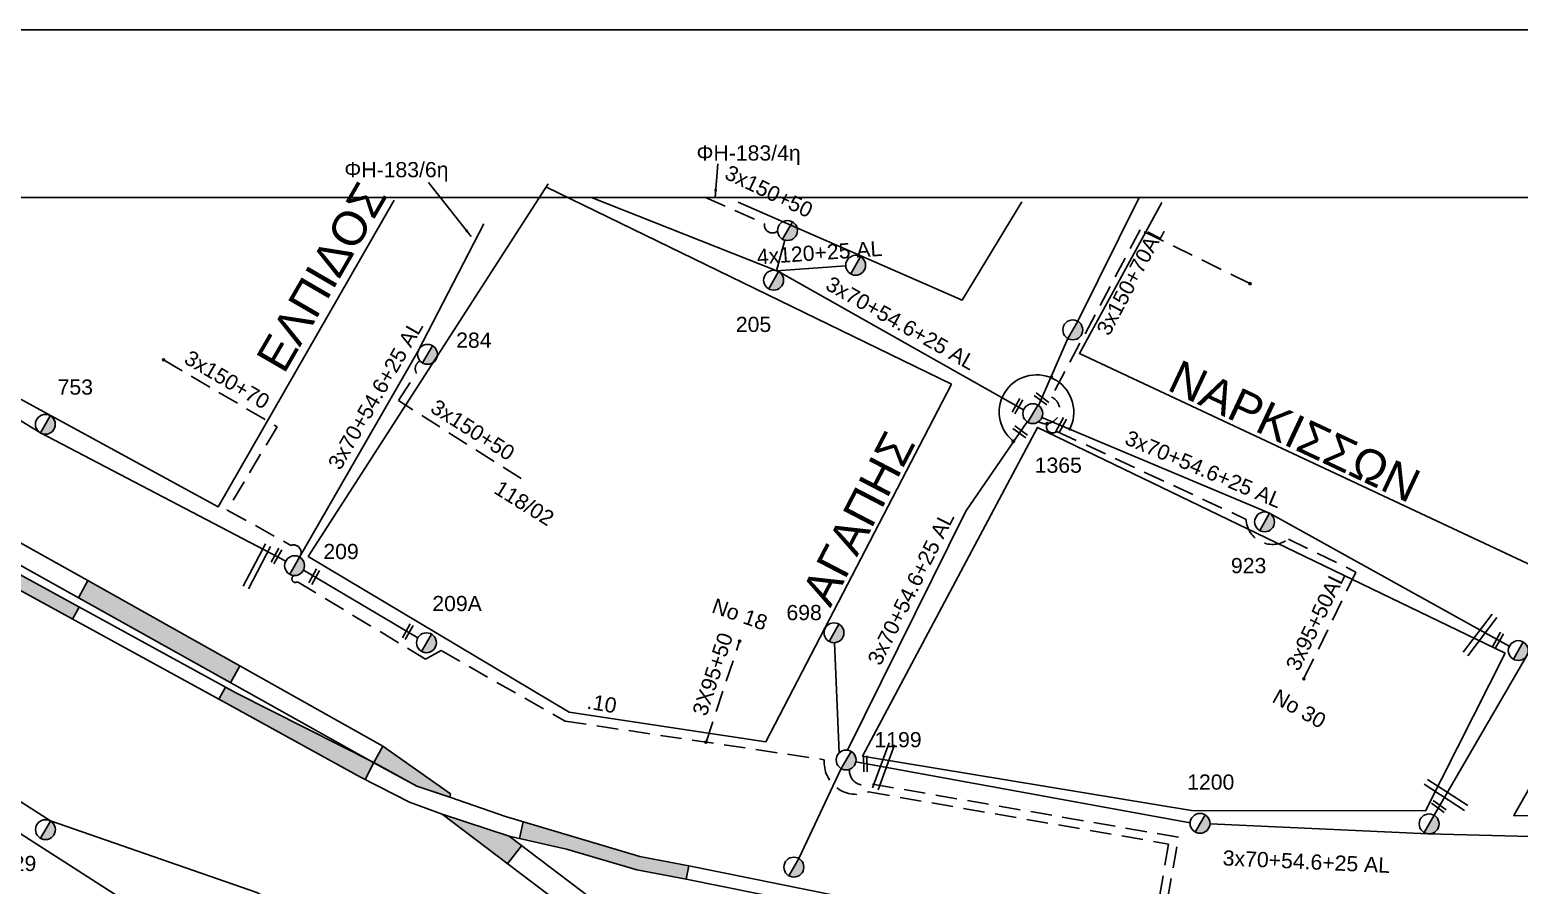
# Model space of a CAD drawing. Header units: millimetres. Extents: x 7477 to 9676, y 1828 to 2857.
# Drawn here: x 8505.6 to 8682.2, y 2754.1 to 2855.5 of the extents above; entities that cross this region are included whole.
import ezdxf
from ezdxf.enums import TextEntityAlignment as Align

# ---------------------------------------------------------------- set-up
doc = ezdxf.new("R2010")
doc.units = ezdxf.units.MM
doc.linetypes.add('DASHED', pattern=[19.05, 12.7, -6.35])
for name, color, linetype, lineweight in [('.10', 7, 'Continuous', 30), ('3x150+50', 7, 'Continuous', 30), ('3x150+50 XLPE', 7, 'SYN_LINE', 30), ('3x150+70', 7, 'Continuous', 30), ('3x150+70AL', 7, 'DASHED', 30), ('3x70+54.6+25 AL', 7, 'SYN_LINE', 30), ('3X95+50', 7, 'Continuous', 30), ('3x95+50AL', 7, 'Continuous', 30), ('4x120+25 AL', 7, 'SYN_LINE', 30), ('4x50+16', 7, 'Continuous', 30), ('4x50+16_5', 7, 'Continuous', 30), ('text διευθύνσεων', 250, 'Continuous', 30), ('Υπόβαθρο ΔΕΗ', 7, 'Continuous', 30)]:
    doc.layers.add(name, color=color, linetype=linetype, lineweight=lineweight)
for name, color, linetype in [('TEXT ΚΑΛΩΔΙΩΝ', 7, 'Continuous'), ('Άγνωστα', 7, 'Continuous'), ('ΑΓΝΩΣΤΟ ΕΝΑΕΡΙΟ ΚΑΛΩΔΙΟ', 7, 'Continuous'), ('Επιγραφές - Σχήματα', 7, 'Continuous'), ('Μηχανική τομή', 7, 'Continuous'), ('Στύλος ΦΜ', 7, 'Continuous'), ('Στύλος ΦΜ @ 1', 7, 'Continuous'), ('Συνδέσεις', 7, 'Continuous'), ('Τομή', 7, 'Continuous')]:
    doc.layers.add(name, color=color, linetype=linetype)
doc.styles.add('arial', font='ARIAL.TTF')
doc.styles.get("Standard").update_dxf_attribs({"font": 'ARIAL.TTF'})
doc.linetypes.add('SYN_LINE', pattern='A,0.5,-0.0001,["/\\/\\/\\/",Standard,S=0.1,R=0,X=0,Y=-0.05],-0.25', length=0.7501)
doc.dimstyles.new('ISO-25', dxfattribs={"dimtxt": 2.5, "dimasz": 2.5, "dimexe": 1.25, "dimexo": 0.625, "dimtad": 1, "dimtxsty": 'Standard', "dimcen": 2.5, "dimadec": 0, "dimazin": 0, "dimtfac": 1, "dimtmove": 0, "dimatfit": 3, "dimfxl": 1, "dimarcsym": 0})

# ---------------------------------------------------------------- blocks, each defined once
blk = doc.blocks.new('ΥΠΑΡΧΩΝ ΤΣΙΜΕΝΤΕΝΙΟΣ ΣΤΥΛΟΣ')
at = {"layer": 'Στύλος ΦΜ'}
blk.add_hatch(color=7, dxfattribs=at).paths.add_polyline_path([(-1.29, -2.28, 0.574793), (2.62, 0, 0.268822), (1.3, 2.27)])
at = {"layer": 'Στύλος ΦΜ', "color": 7}
blk.add_line((-1.29, -2.28), (1.3, 2.27), dxfattribs=at)
blk.add_circle((0, 0), 2.62, dxfattribs=at)
at = {"layer": 'Στύλος ΦΜ', "flags": 4}
for tag, p in [('ΑΡΙΘΜΟΣ', (-4.68, 8.05)), ('ΤΥΠΟΣ', (-4.91, 3.03))]:
    blk.add_attdef(tag, p, '', height=4, dxfattribs=at)
blk = doc.blocks.new('ΜΗΧΑΝΙΚΗ ΤΟΜΗ')
at = {"layer": 'Μηχανική τομή', "ltscale": 40}
for p, q in [((-1.89, 0.78), (5.69, 0.78)), ((-1.89, -0.77), (5.69, -0.77))]:
    blk.add_line(p, q, dxfattribs=at)
blk = doc.blocks.new('ΤΟΜΗ')
at = {"layer": 'Τομή', "ltscale": 40}
for p, q in [((-5.68, 0), (17.06, 0)), ((-5.68, -2.77), (17.06, -2.77))]:
    blk.add_line(p, q, dxfattribs=at)
blk = doc.blocks.new('_ΣΥΝΔΕΣΗ')
at = {"layer": 'Συνδέσεις', "linetype": 'SYN_LINE', "ltscale": 40}
blk.add_hatch(color=256, dxfattribs=at).paths.add_polyline_path([(0.5, -0.01, 1), (-0.5, -0.01, 1)])
at = {"layer": 'Συνδέσεις'}
blk.add_circle((0, -0.01), 0.5, dxfattribs=at)

msp = doc.modelspace()

# ---------------------------------------------------------------- hatches: boundary and pattern name
at = {"layer": 'Υπόβαθρο ΔΕΗ', "lineweight": -3}
h = msp.add_hatch(color=256, dxfattribs=at)
h.paths.add_polyline_path([(8494.8, 2796.18), (8493.83, 2796.71), (8493.05, 2795.29), (8494.02, 2794.76), (8510.7, 2785.64), (8511.48, 2787.06)])
h.paths.add_polyline_path([(8530.12, 2776.87), (8528.82, 2777.58), (8528.04, 2776.16), (8529.36, 2775.43), (8544.84, 2766.9), (8545.38, 2766.63), (8546.4, 2768.65)])
h.paths.add_polyline_path([(8569.72, 2759.95), (8564.14, 2761.61), (8563.7, 2759.62), (8569.26, 2758.39), (8577.59, 2755.91), (8583.46, 2754.81), (8583.76, 2756.41), (8577.97, 2757.49)])
h.paths.add_polyline_path([(8604.67, 2752.18), (8603.52, 2752.41), (8603.2, 2750.82), (8604.39, 2750.58), (8621.16, 2748.12), (8623.18, 2747.89), (8623.36, 2749.5), (8621.37, 2749.73)])
h.paths.add_polyline_path([(8662.38, 2744.58), (8662.47, 2746.2), (8642.84, 2747.29), (8642.66, 2745.68), (8642.7, 2745.68)])
h.paths.add_polyline_path([(8681.93, 2745.68), (8681.92, 2744.06), (8701.49, 2743.93), (8701.5, 2745.55)])
h.paths.add_polyline_path([(8721.38, 2745.46), (8721.37, 2743.83), (8741.15, 2743.78), (8741.16, 2745.41)])
h.paths.add_polyline_path([(8781.03, 2743.6), (8781.03, 2745.22), (8761.29, 2745.32), (8761.28, 2743.7)])
h.paths.add_polyline_path([(8820.66, 2743.56), (8820.66, 2745.19), (8800.8, 2745.2), (8800.8, 2743.58)])
h.paths.add_polyline_path([(8839.92, 2745.17), (8839.92, 2743.55), (8859.73, 2743.54), (8859.73, 2745.16)])
for points in [[(8512.52, 2790.22), (8511.38, 2788.18), (8529.42, 2778.11), (8530.53, 2780.11)], [(8547.48, 2770.6), (8546.4, 2768.65), (8546.87, 2768.39), (8551.52, 2765.85), (8555.43, 2764.53), (8555.5, 2764.92)], [(8562.26, 2756.65), (8563.94, 2758.78), (8562.45, 2759.9), (8554.51, 2762.52)]]:
    msp.add_hatch(color=256, dxfattribs=at).paths.add_polyline_path(points)

# ---------------------------------------------------------------- linework, layer by layer
at = {"layer": '.10', "color": 133, "linetype": 'DASHED', "lineweight": -3, "ltscale": 0.2}
msp.add_lwpolyline([(8537.18, 2790.83, 1.514547), (8537.38, 2790.09), (8552.54, 2780.9), (8554.39, 2781.92), (8569.1, 2773.55), (8599.83, 2768.98, 0.559779), (8605.07, 2765.16), (8640.66, 2758.97), (8637.62, 2741.49), (8631.17, 2730.4), (8676.69, 2701.59), (8680.83, 2708.24)], format="xyb", dxfattribs=at)
at = {"layer": '3x150+50', "color": 6, "linetype": 'DASHED', "lineweight": -3, "ltscale": 0.2}
msp.add_lwpolyline([(8585.75, 2835.63), (8592.74, 2832.54, 0.710621), (8594.3, 2831.68, -62.843228)], format="xyb", dxfattribs=at)
at = {"layer": '3x150+50', "color": 62, "linetype": 'DASHED', "lineweight": -3, "ltscale": 0.2}
msp.add_lwpolyline([(8563.89, 2802.31), (8549.34, 2811.56), (8551.47, 2814.85, -0.44557), (8551.91, 2816.26, 36.2098)], format="xyb", dxfattribs=at)
at = {"layer": '3x150+50 XLPE', "color": 1, "linetype": 'DASHED', "lineweight": -3, "ltscale": 0.2}
msp.add_lwpolyline([(8679.86, 2708.84), (8676.71, 2703.77), (8632.75, 2731.12), (8638.57, 2741.15), (8641.82, 2759.78), (8605.24, 2766.15, -0.595948), (8602.83, 2767.85, 0.026231)], format="xyb", dxfattribs=at)
at = {"layer": '3x150+70', "color": 133, "linetype": 'DASHED', "lineweight": -3, "ltscale": 0.2}
msp.add_lwpolyline([(8521.49, 2816.4), (8534.94, 2808.47), (8529.04, 2798.58), (8536.59, 2794.4, -0.742873), (8537.61, 2793.01, -5.65496)], format="xyb", dxfattribs=at)
at = {"layer": '3x150+70AL', "color": 6, "linetype": 'DASHED', "lineweight": -3, "ltscale": 0.2}
msp.add_lwpolyline([(8650.31, 2825.44), (8637.29, 2831.83), (8626.77, 2811.99, -1.061657), (8625.23, 2809.06, 6482.471879)], format="xyb", dxfattribs=at)
at = {"layer": '3x70+54.6+25 AL', "color": 6, "linetype": 'SYN_LINE', "lineweight": -3, "ltscale": 15}
msp.add_lwpolyline([(8623.47, 2810.48), (8594.41, 2826.86), (8572.21, 2835.63)], dxfattribs=at)
at = {"layer": '3x70+54.6+25 AL', "color": 62, "linetype": 'SYN_LINE', "lineweight": -3, "ltscale": 15}
msp.add_lwpolyline([(8537.61, 2793.01), (8551.65, 2817.39), (8559.47, 2832.54)], dxfattribs=at)
at = {"layer": '3x70+54.6+25 AL', "color": 6, "linetype": 'SYN_LINE', "lineweight": -3, "ltscale": 5}
msp.add_lwpolyline([(8594.17, 2826.97), (8595.16, 2830.6)], dxfattribs=at)
at = {"layer": '3x70+54.6+25 AL', "color": 1, "linetype": 'SYN_LINE', "lineweight": -3, "ltscale": 15}
for points in [[(8602.58, 2770.12), (8616.63, 2798.45), (8623.89, 2809.05)], [(8681.06, 2782.44), (8652.63, 2798.2), (8625.64, 2809.57)], [(8601.61, 2769.8), (8601.03, 2782.85)], [(8596.82, 2757.25), (8601.84, 2767.93)]]:
    msp.add_lwpolyline(points, dxfattribs=at)
at = {"layer": '3x70+54.6+25 AL', "color": 173, "linetype": 'SYN_LINE', "lineweight": -3, "ltscale": 15}
msp.add_lwpolyline([(8452.04, 2796.5), (8480.49, 2779.36), (8508.06, 2761.72), (8532.54, 2753.23), (8552.97, 2741.58), (8573.53, 2729.5), (8602.22, 2713.51), (8624.71, 2699.55), (8650.51, 2684.47), (8666.69, 2674.5), (8675.52, 2667.6)], dxfattribs=at)
at = {"layer": '3x70+54.6+25 AL', "color": 27, "linetype": 'SYN_LINE', "lineweight": -3, "ltscale": 15}
for points in [[(8643.21, 2761.49), (8603.58, 2768.74)], [(8712.2, 2759.26), (8685.07, 2759.85), (8671.44, 2760.2), (8645.57, 2761.38)]]:
    msp.add_lwpolyline(points, dxfattribs=at)
at = {"layer": '3X95+50', "color": 133, "linetype": 'DASHED', "lineweight": -3, "ltscale": 0.2}
msp.add_lwpolyline([(8585.81, 2771.07), (8589.79, 2783.04)], dxfattribs=at)
at = {"layer": '3x95+50AL', "color": 6, "linetype": 'DASHED', "lineweight": -3, "ltscale": 0.2}
msp.add_lwpolyline([(8626.25, 2808.83, 0.825962), (8627.41, 2807.91), (8649.85, 2797.48, 0.600954), (8654.86, 2795.14), (8662.87, 2791.23), (8656.7, 2778.58)], format="xyb", dxfattribs=at)
at = {"layer": '4x120+25 AL', "color": 6, "linetype": 'SYN_LINE', "lineweight": -3, "ltscale": 10}
msp.add_lwpolyline([(8594.17, 2826.97), (8602.37, 2827.53)], dxfattribs=at)
at = {"layer": '4x50+16', "color": 5, "lineweight": -3, "ltscale": 0.2}
msp.add_lwpolyline([(8672.13, 2762.39), (8683.09, 2781.26), (8699.4, 2814.47), (8709.09, 2836.66)], dxfattribs=at)
at = {"layer": '4x50+16_5', "color": 85, "lineweight": -3, "ltscale": 0.2}
msp.add_lwpolyline([(8457.76, 2835.03), (8482.93, 2822.32), (8506.89, 2807.73), (8535.98, 2792.54)], dxfattribs=at)
at = {"layer": '4x50+16_5', "color": 62, "lineweight": -3, "ltscale": 0.2}
msp.add_lwpolyline([(8538.07, 2791.45), (8551.64, 2783.45)], dxfattribs=at)
at = {"layer": 'Άγνωστα', "color": 7, "linetype": 'Continuous', "ltscale": 0.2}
msp.add_arc((8625, 2810.2), 4.42, 331.4064, 230.945, dxfattribs=at)
at = {"layer": 'ΑΓΝΩΣΤΟ ΕΝΑΕΡΙΟ ΚΑΛΩΔΙΟ', "color": 1, "lineweight": -3, "ltscale": 0.2}
for points in [[(8629.89, 2820.97), (8637.16, 2835.63)], [(8625.22, 2811), (8628.72, 2818.93)]]:
    msp.add_lwpolyline(points, dxfattribs=at)
at = {"layer": 'Επιγραφές - Σχήματα', "lineweight": -3}
msp.add_lwpolyline([(7476.75, 2855.51), (9675.5, 2855.53), (9675.51, 1836.39), (7476.75, 1836.37)], close=True, dxfattribs=at)
at = {"layer": 'Υπόβαθρο ΔΕΗ', "lineweight": -3}
for p, q in [((8567.09, 2837.26), (8538.64, 2793.09)), ((8614.93, 2813.52), (8566.88, 2836.88)), ((8592.9, 2771.09), (8614.93, 2813.52)), ((8538.64, 2793.09), (8569.56, 2774.6)), ((8569.56, 2774.6), (8592.9, 2771.09))]:
    msp.add_line(p, q, dxfattribs=at)
for points in [[(8707.64, 2836.86), (8685.07, 2791.37), (8630.08, 2817.14), (8639.86, 2835.06)], [(8548.84, 2835.32), (8527.96, 2798.97), (8462.58, 2834.57)], [(8589.61, 2835.09), (8616.17, 2823.46), (8623.25, 2835.14)], [(8425.18, 2833.22), (8458.88, 2814.12), (8494.02, 2794.76), (8529.36, 2775.43), (8544.84, 2766.9), (8550.64, 2763.94), (8554.51, 2762.52), (8562.45, 2759.9), (8569.26, 2758.39), (8577.59, 2755.91), (8583.45, 2754.82), (8604.39, 2750.58), (8621.16, 2748.12), (8642.7, 2745.68), (8670.45, 2744.13), (8712.98, 2743.86), (8746.01, 2743.77), (8783.29, 2743.59), (8891.61, 2743.51), (8973.75, 2743.5), (9216.61, 2741.76), (9325.77, 2740.31), (9501.22, 2738)], [(8428.9, 2832.98), (8459.67, 2815.54), (8494.8, 2796.18), (8530.12, 2776.87), (8546.4, 2768.65), (8551.52, 2765.85), (8555.43, 2764.53), (8562.01, 2762.24), (8569.72, 2759.95), (8577.97, 2757.49), (8583.76, 2756.41), (8604.67, 2752.18), (8621.37, 2749.73), (8642.84, 2747.29), (8670.5, 2745.75), (8712.99, 2745.48), (8746.02, 2745.39), (8783.29, 2745.21), (8891.61, 2745.14), (8973.76, 2745.13), (9216.62, 2743.38), (9472.85, 2740), (9501.24, 2739.62)], [(8431.15, 2832.97), (8532.87, 2776.18), (8546.87, 2768.39), (8551.52, 2765.85), (8555.43, 2764.53), (8555.5, 2764.92), (8547.48, 2770.6), (8512.52, 2790.22), (8460.94, 2819.02), (8434.61, 2833.7)], [(8442.9, 2684.86), (8473.52, 2669), (8461.8, 2648.32), (8457.94, 2647.86), (8440.27, 2661.12), (8398.55, 2689.5), (8437.51, 2765.79), (8451.23, 2794.37), (8518.83, 2751.03), (8491.32, 2701.41), (8459.17, 2719.32)], [(8512.52, 2790.22), (8511.38, 2788.18)], [(8511.48, 2787.06), (8510.7, 2785.64)], [(8530.53, 2780.11), (8529.42, 2778.11)], [(8528.82, 2777.58), (8528.04, 2776.16)], [(8547.48, 2770.6), (8546.4, 2768.65)], [(8546.4, 2768.65), (8545.38, 2766.63)], [(8554.51, 2762.52), (8571.65, 2749.55), (8585.44, 2739.46), (8623.06, 2715.96), (8686.92, 2677.56)], [(8554.51, 2762.52), (8562.45, 2759.9)], [(8564.14, 2761.61), (8563.7, 2759.62)], [(8562.26, 2756.65), (8563.94, 2758.78)], [(8562.45, 2759.9), (8573.26, 2751.72), (8586.95, 2741.7), (8624.47, 2718.27), (8688.32, 2679.88)], [(8583.76, 2756.41), (8583.46, 2754.81)]]:
    msp.add_lwpolyline(points, dxfattribs=at)
for points in [[(7515.98, 2835.63), (9502.35, 2835.63), (9502.35, 1846.95), (7515.98, 1846.95)], [(8680.57, 2781.61), (8625.13, 2808.39), (8604.38, 2769.41), (8643.39, 2762.94), (8671.13, 2762.9)], [(8689.6, 2776.53), (8681.59, 2762.35), (8718.74, 2761.82)]]:
    msp.add_lwpolyline(points, close=True, dxfattribs=at)

# ---------------------------------------------------------------- block references
at = {"layer": 'Μηχανική τομή', "lineweight": -3, "xscale": 0.2499999999999996, "yscale": 0.2499999999999996, "zscale": 0.4999999999999997}
for p, rotation in [((8622.5, 2810.49), 60.7862354673692), ((8625.97, 2811.48), 143.8156078376726), ((8623.45, 2807.59), 143.8156078376726), ((8627.69, 2808.22), 60.7862354673692), ((8534.64, 2792.71), 60.7862354673692), ((8539.11, 2790.28), 60.7862354673692), ((8550.2, 2783.75), 60.7862354673692), ((8679.49, 2782.76), 60.7862354673692), ((8604.7, 2768.03), 91.37445947902354), ((8673.08, 2763.15), 143.8156078376726)]:
    msp.add_blockref('ΜΗΧΑΝΙΚΗ ΤΟΜΗ', p, dxfattribs=dict(at, rotation=rotation))
at = {"layer": 'Στύλος ΦΜ @ 1', "lineweight": -3, "ltscale": 40, "xscale": 0.4499999999998181, "yscale": 0.4499999999998181, "zscale": 0.4499999999998181}
for p in [(8595.47, 2831.73), (8603.55, 2827.61), (8629.3, 2819.95), (8682.12, 2781.92), (8671.55, 2761.37), (8596.22, 2756.24)]:
    msp.add_blockref('ΥΠΑΡΧΩΝ ΤΣΙΜΕΝΤΕΝΙΟΣ ΣΤΥΛΟΣ', p, dxfattribs=at)
at = {"layer": 'Στύλος ΦΜ @ 1', "lineweight": -3, "ltscale": 40}
ref = msp.add_blockref('ΥΠΑΡΧΩΝ ΤΣΙΜΕΝΤΕΝΙΟΣ ΣΤΥΛΟΣ', (8593.82, 2825.84), dxfattribs=dict(at, xscale=0.4499999999998181, yscale=0.4499999999998181, zscale=0.4499999999998181))
ref.add_attrib('ΤΥΠΟΣ', '205', (8589.34, 2819.7), dxfattribs={"layer": 'Στύλος ΦΜ', "height": 1.8, "flags": 4})
ref = msp.add_blockref('ΥΠΑΡΧΩΝ ΤΣΙΜΕΝΤΕΝΙΟΣ ΣΤΥΛΟΣ', (8552.78, 2817.05), dxfattribs=dict(at, xscale=0.4499999999998496, yscale=0.4499999999998496, zscale=0.4499999999998496))
ref.add_attrib('ΤΥΠΟΣ', '284', (8556.18, 2817.83), dxfattribs={"layer": 'Στύλος ΦΜ', "height": 1.8, "flags": 4})
ref = msp.add_blockref('ΥΠΑΡΧΩΝ ΤΣΙΜΕΝΤΕΝΙΟΣ ΣΤΥΛΟΣ', (8507.47, 2808.75), dxfattribs=dict(at, xscale=0.4499999999998496, yscale=0.4499999999998496, zscale=0.4499999999998496))
ref.add_attrib('ΤΥΠΟΣ', '753', (8508.92, 2812.27), dxfattribs={"layer": 'Στύλος ΦΜ', "height": 1.8, "flags": 4})
ref = msp.add_blockref('ΥΠΑΡΧΩΝ ΤΣΙΜΕΝΤΕΝΙΟΣ ΣΤΥΛΟΣ', (8624.55, 2810.02), dxfattribs=dict(at, xscale=0.4499999999998181, yscale=0.4499999999998181, zscale=0.4499999999998181))
ref.add_attrib('ΤΥΠΟΣ', '1365', (8624.78, 2803.01), dxfattribs={"layer": 'Στύλος ΦΜ', "height": 1.8, "flags": 4})
ref = msp.add_blockref('ΥΠΑΡΧΩΝ ΤΣΙΜΕΝΤΕΝΙΟΣ ΣΤΥΛΟΣ', (8652.04, 2797.18), dxfattribs=dict(at, xscale=0.4499999999998181, yscale=0.4499999999998181, zscale=0.4499999999998181))
ref.add_attrib('ΤΥΠΟΣ', '923', (8648.05, 2791.1), dxfattribs={"layer": 'Στύλος ΦΜ', "height": 1.8, "flags": 4})
ref = msp.add_blockref('ΥΠΑΡΧΩΝ ΤΣΙΜΕΝΤΕΝΙΟΣ ΣΤΥΛΟΣ', (8537.02, 2791.99), dxfattribs=dict(at, xscale=0.4499999999998496, yscale=0.4499999999998496, zscale=0.4499999999998496))
ref.add_attrib('ΤΥΠΟΣ', '209', (8540.43, 2792.77), dxfattribs={"layer": 'Στύλος ΦΜ', "height": 1.8, "flags": 4})
ref = msp.add_blockref('ΥΠΑΡΧΩΝ ΤΣΙΜΕΝΤΕΝΙΟΣ ΣΤΥΛΟΣ', (8552.66, 2782.85), dxfattribs=dict(at, xscale=0.4499999999998496, yscale=0.4499999999998496, zscale=0.4499999999998496))
ref.add_attrib('ΤΥΠΟΣ', '209A', (8553.35, 2786.6), dxfattribs={"layer": 'Στύλος ΦΜ', "height": 1.8, "flags": 4})
ref = msp.add_blockref('ΥΠΑΡΧΩΝ ΤΣΙΜΕΝΤΕΝΙΟΣ ΣΤΥΛΟΣ', (8600.98, 2784.03), dxfattribs=dict(at, xscale=0.4499999999998232, yscale=0.4499999999998232, zscale=0.4499999999998232))
ref.add_attrib('ΤΥΠΟΣ', '698', (8595.34, 2785.53), dxfattribs={"layer": 'Στύλος ΦΜ', "height": 1.8, "flags": 4})
ref = msp.add_blockref('ΥΠΑΡΧΩΝ ΤΣΙΜΕΝΤΕΝΙΟΣ ΣΤΥΛΟΣ', (8602.42, 2768.95), dxfattribs=dict(at, xscale=0.4499999999998437, yscale=0.4499999999998437, zscale=0.4499999999998437))
ref.add_attrib('ΤΥΠΟΣ', '1199', (8605.78, 2770.46), dxfattribs={"layer": 'Στύλος ΦΜ', "height": 1.8, "flags": 4})
ref = msp.add_blockref('ΥΠΑΡΧΩΝ ΤΣΙΜΕΝΤΕΝΙΟΣ ΣΤΥΛΟΣ', (8644.39, 2761.43), dxfattribs=dict(at, xscale=0.4499999999997647, yscale=0.4499999999997647, zscale=0.4499999999997647))
ref.add_attrib('ΤΥΠΟΣ', '1200', (8642.86, 2765.43), dxfattribs={"layer": 'Στύλος ΦΜ', "height": 1.8, "flags": 4})
ref = msp.add_blockref('ΥΠΑΡΧΩΝ ΤΣΙΜΕΝΤΕΝΙΟΣ ΣΤΥΛΟΣ', (8507.48, 2760.69), dxfattribs=dict(at, xscale=0.449999999999889, yscale=0.449999999999889, zscale=0.449999999999889))
ref.add_attrib('ΤΥΠΟΣ', '129', (8502.2, 2755.78), dxfattribs={"layer": 'Στύλος ΦΜ', "height": 1.8, "flags": 4})
at = {"layer": 'Συνδέσεις', "lineweight": -3, "xscale": 0.25, "yscale": 0.25, "zscale": 0.25}
for p in [(8650.31, 2825.44), (8521.49, 2816.41), (8626.77, 2814.35), (8626.25, 2808.83), (8628.95, 2808.21), (8622.25, 2806.74), (8589.79, 2783.04), (8656.7, 2778.58), (8585.81, 2771.07)]:
    msp.add_blockref('_ΣΥΝΔΕΣΗ', p, dxfattribs=at)
at = {"layer": 'Τομή', "lineweight": -3}
for p, xscale, yscale, zscale, rotation in [((8531.58, 2790.81), 0.2499999999999996, 0.2499999999999996, 0.2499999999999996, 62.46251960643838), ((8678.71, 2784.7), 0.2499999999999994, 0.2499999999999994, 0.2499999999999994, 232.7584609122502), ((8607.68, 2769.42), 0.2499999999999994, 0.2499999999999994, 0.2499999999999994, 249.8135529150283), ((8672.55, 2765.87), 0.2499999999999994, 0.2499999999999994, 0.2499999999999994, 326.9178200037727)]:
    msp.add_blockref('ΤΟΜΗ', p, dxfattribs=dict(at, xscale=xscale, yscale=yscale, zscale=zscale, rotation=rotation))

# ---------------------------------------------------------------- texts
at = {"layer": 'text διευθύνσεων', "color": 7, "lineweight": -3}
for s, rotation, p in [('ΝΑΡΚΙΣΣΩΝ', 334.8889, (8655.61, 2807.94)), ('ΑΓΑΠΗΣ', 62.5607, (8603.86, 2797.62))]:
    msp.add_text(s, height=4, rotation=rotation, dxfattribs=at).set_placement(p, align=Align.MIDDLE_CENTER)
at = {"layer": 'text διευθύνσεων', "color": 7, "lineweight": -3, "insert": (8532.31, 2816.61), "char_height": 4, "width": 130.8842, "attachment_point": 1, "rotation": 59.8985}
msp.add_mtext('ΕΛΠΙΔΟΣ', dxfattribs=at)
at = {"layer": 'TEXT ΚΑΛΩΔΙΩΝ', "linetype": 'Continuous', "lineweight": -3, "ltscale": 0.2}
for s, rotation, p in [('3x150+50', 334.5298, (8593.27, 2836.38)), ('3x150+70AL', 62.0577, (8636.14, 2825.82)), ('4x120+25 AL', 3.9198, (8599.26, 2829.12)), ('3x70+54.6+25 AL', 330.5885, (8608.92, 2820.75)), ('3x70+54.6+25 AL', 60.0551, (8546.61, 2812.25)), ('3x150+70', 329.4888, (8529.02, 2814.05)), ('3x150+50', 327.5537, (8558.15, 2808.09)), ('3x70+54.6+25 AL', 337.1626, (8644.82, 2803.44)), ('3x70+54.6+25 AL', 63.6161, (8610.09, 2789.31)), ('3x95+50AL', 63.9949, (8658.08, 2785.51)), ('3X95+50', 71.6238, (8586.59, 2779.13)), ('.10', 350.6201, (8573.46, 2775.65)), ('3x70+54.6+25 AL', 357.3863, (8657, 2756.9))]:
    msp.add_text(s, height=1.8, rotation=rotation, dxfattribs=at).set_placement(p, align=Align.MIDDLE_CENTER)
at = {"layer": 'Άγνωστα', "lineweight": -3, "ltscale": 40, "char_height": 1.8, "width": 27.758, "attachment_point": 1, "line_spacing_factor": 3, "style": 'arial'}
for s, insert in [('ΦΗ-183/4η', (8584.68, 2841.83)), ('ΦΗ-183/6η', (8542.92, 2839.85))]:
    msp.add_mtext(s, dxfattribs=dict(at, insert=insert))
at = {"layer": 'Άγνωστα', "lineweight": -3, "ltscale": 40, "char_height": 1.8, "width": 27.758, "attachment_point": 1, "style": 'arial'}
for s, insert, rotation in [('118/02', (8561.47, 2802.2), 328.1204), ('No 18', (8586.95, 2788.18), 340.7418), ('No 30', (8653.68, 2777.46), 330.6804)]:
    msp.add_mtext(s, dxfattribs=dict(at, insert=insert, rotation=rotation))

# ---------------------------------------------------------------- leaders
at = {"layer": 'Επιγραφές - Σχήματα', "lineweight": -3, "ltscale": 40}
for points in [[(8586.88, 2835.63), (8587.2, 2839.65)], [(8557.97, 2831.01), (8552.9, 2837.44)]]:
    msp.add_leader(points, dimstyle='ISO-25', override={"dimasz": 1, "dimtad": 0}, dxfattribs=at)

doc.saveas('drawing.dxf')
